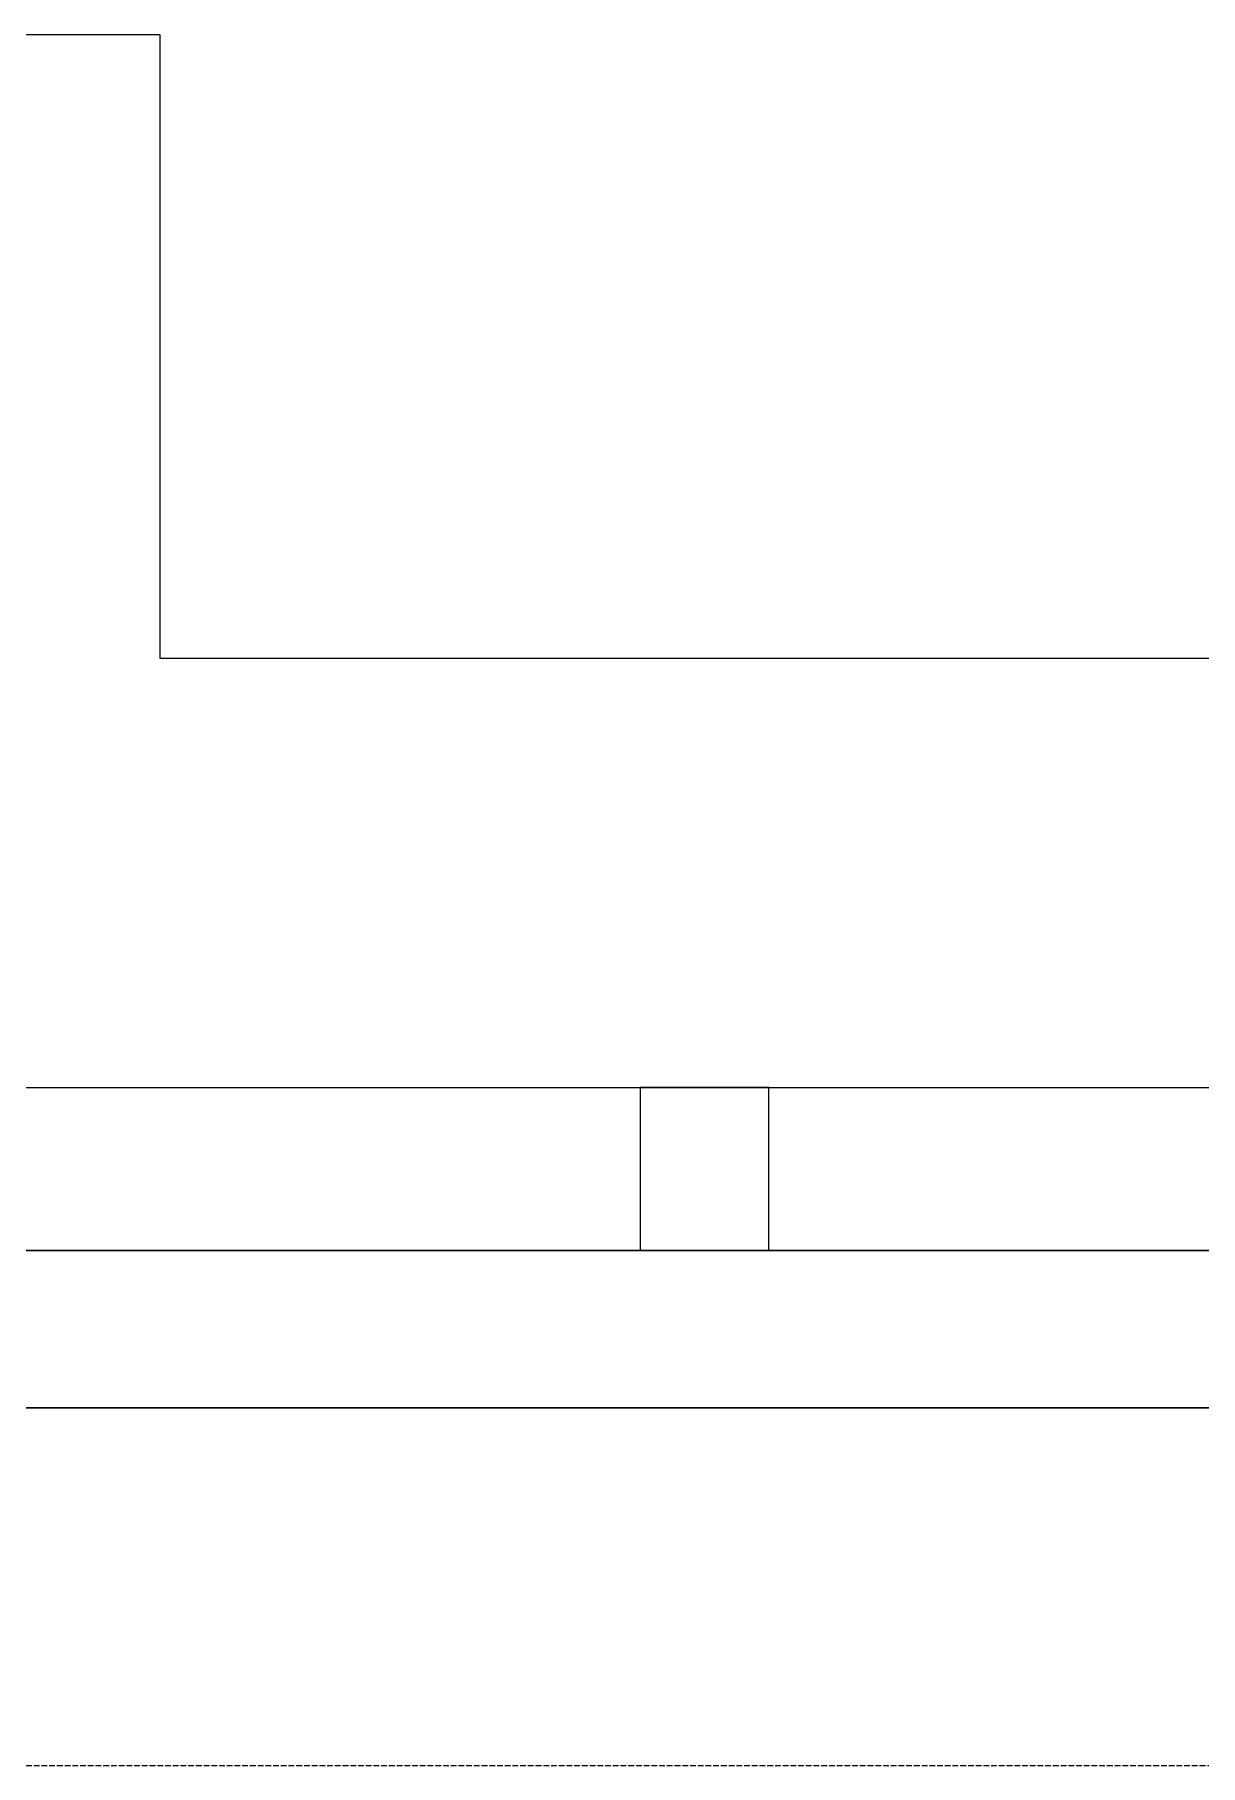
# Model space of a CAD drawing. Header units: millimetres. Extents: x 0 to 59350, y 0 to 29700.
# Drawn here: x 15794 to 16201, y 6938 to 7543 of the extents above; entities that cross this region are included whole.
import ezdxf

# ---------------------------------------------------------------- set-up
doc = ezdxf.new("R2010")
doc.units = ezdxf.units.MM
doc.linetypes.add('VERDECKT2_S2', pattern=[2.7, 2, -0.7])
doc.layers.add('Standard', color=7, linetype='Continuous', lineweight=25)

msp = doc.modelspace()

# ---------------------------------------------------------------- linework, layer by layer
at = {"layer": 'Standard', "color": 7, "linetype": 'Continuous', "lineweight": -3}
for p, q in [((15785.49, 7543.12), (15837.49, 7543.12)), ((15837.49, 7543.12), (15837.49, 7325.12)), ((15837.49, 7325.12), (16863.49, 7325.12))]:
    msp.add_line(p, q, dxfattribs=at)
at = {"layer": 'Standard', "color": 2, "linetype": 'Continuous', "lineweight": 18}
for p, q in [((15687.49, 7175.12), (17013.49, 7175.12)), ((16050.49, 7175.12), (16005.49, 7175.12)), ((16005.49, 7175.12), (16005.49, 7118.12)), ((16050.49, 7118.12), (16050.49, 7175.12)), ((15687.49, 7118.12), (17013.49, 7118.12)), ((16005.49, 7118.12), (16050.49, 7118.12))]:
    msp.add_line(p, q, dxfattribs=at)
at = {"layer": 'Standard', "color": 59, "linetype": 'Continuous', "lineweight": 18}
for p, q in [((17070.49, 7118.12), (15630.49, 7118.12)), ((15630.49, 7118.12), (17070.49, 7118.12)), ((15575.49, 7063.12), (17125.5, 7063.11)), ((17125.5, 7063.11), (15575.49, 7063.12))]:
    msp.add_line(p, q, dxfattribs=at)
at = {"layer": 'Standard', "color": 7, "linetype": 'VERDECKT2_S2', "lineweight": -3}
msp.add_line((15450.49, 6938.12), (18380.48, 6938.12), dxfattribs=at)

doc.saveas('drawing.dxf')
